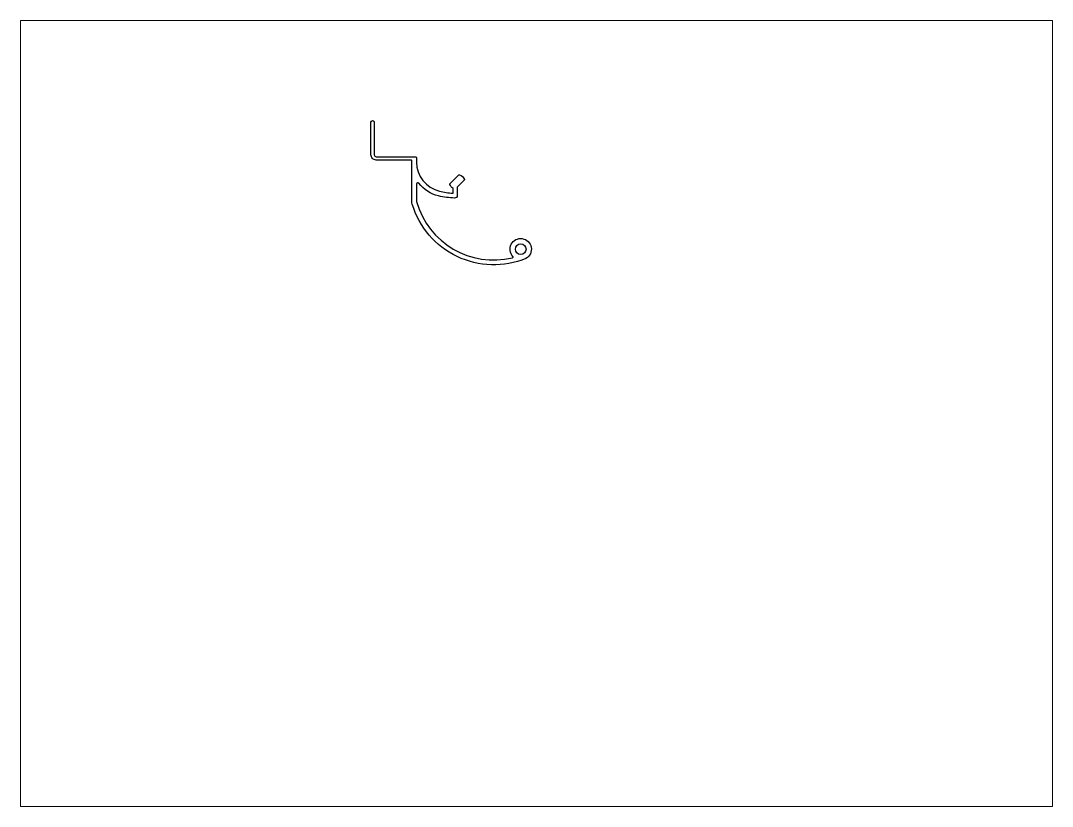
# Paper-space layout 'Layout1' of a CAD drawing. Extents: x 27 to 240, y 20 to 183.
# The model-space entities are those that its viewports show. They can reach past a viewport. Long polylines and large blocks are cut down to what shows.
import ezdxf

# ---------------------------------------------------------------- set-up
doc = ezdxf.new("R2010")
doc.units = 0
doc.header["$LTSCALE"] = 15
doc.layers.get('0').update_dxf_attribs({"linetype": 'CONTINUOUS'})

msp = doc.modelspace()

# ---------------------------------------------------------------- linework, layer by layer
at = {"color": 0, "linetype": 'CONTINUOUS', "ltscale": 0.05}
msp.add_lwpolyline([(159.19, 212.71, 0.431681), (159.4, 212.91), (159.4, 214.31, 0.257017), (159.31, 214.48, -0.172028), (158.11, 216, -0.284915), (158.16, 216.21), (161.52, 219.57, -0.284915), (161.73, 219.62, -0.234436), (163.55, 217.8, -0.284915), (163.5, 217.59), (160.9, 214.99), (160.9, 211.87, -0.423929), (159.87, 210.87, -0.050825), (153.84, 211.69, -0.171947), (146.56, 216.42, 0.71638), (145.66, 216.12), (145.66, 209.69, 0.031582), (145.67, 209.54, 0.402411), (181.53, 188.54, 0.574275), (181.68, 189.03, -2.878125), (186.58, 188.28, -0.442919), (144.08, 208.57, -0.09617), (143.86, 209.69), (143.86, 224.91, 0.414214), (143.66, 225.11), (130.61, 225.11, -0.414214), (128.61, 227.11), (128.61, 239.23, -1), (129.86, 239.23), (129.86, 227.11, 0.414214), (130.61, 226.36), (145.16, 226.36, -0.414214), (145.66, 225.86), (145.66, 224.36, 0.346755), (154.27, 213.44, 0.044207)], format="xyb", close=True, dxfattribs=at)
msp.add_circle((184.61, 191.76), 2, dxfattribs=at)

psp = doc.layouts.get("Layout1")

# ---------------------------------------------------------------- viewports
at = {"layer": '0', "color": 0, "linetype": 'BYBLOCK', "ltscale": 0.05}
psp.add_viewport(center=(133.35, 101.6), size=(213.36, 162.56), view_center_point=(190.51, 130.3), view_height=293.8955, dxfattribs=at)

doc.saveas('drawing.dxf')
